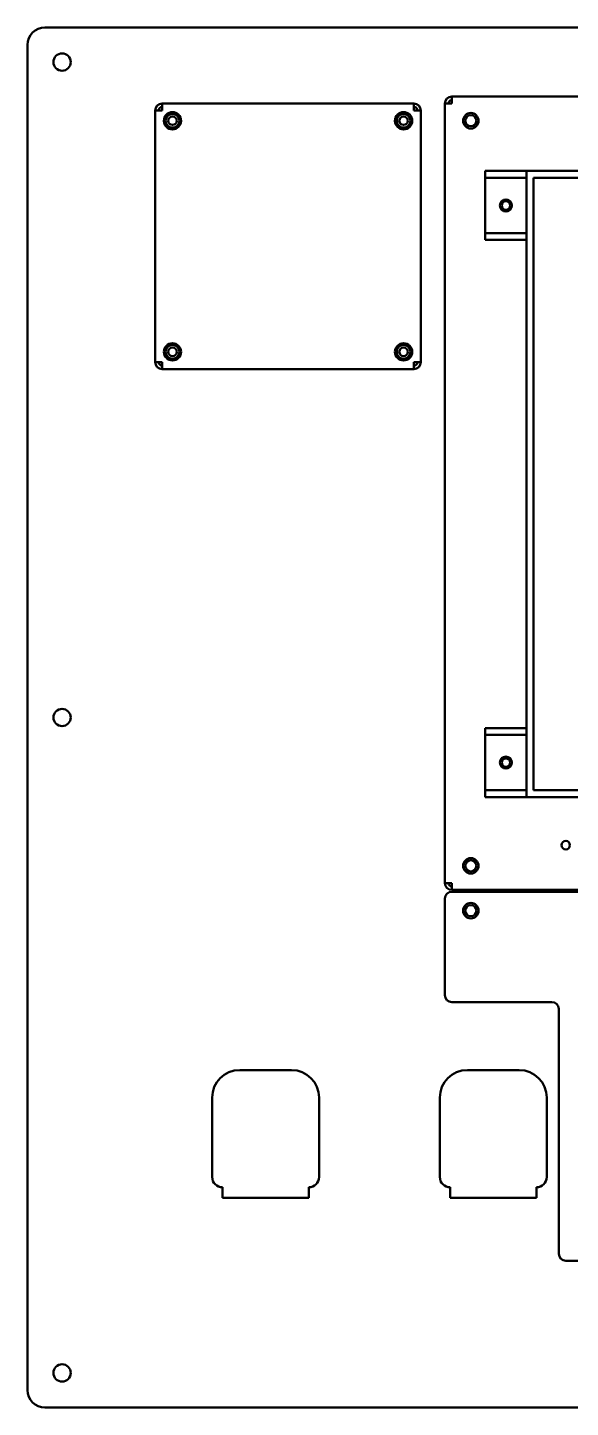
# Model space of a CAD drawing. Header units: millimetres. Extents: x 4735 to 8066, y 756 to 2595.
# Drawn here: x 5894.6 to 6051.9, y 1522.1 to 1922.1 of the extents above; entities that cross this region are included whole.
import ezdxf

# ---------------------------------------------------------------- set-up
doc = ezdxf.new("R2010")
doc.units = ezdxf.units.MM
doc.header["$LTSCALE"] = 1.8
doc.layers.add('외형선(ISO)', color=7, linetype='Continuous', lineweight=50)

msp = doc.modelspace()

# ---------------------------------------------------------------- linework, layer by layer
at = {"layer": '외형선(ISO)'}
for p, q in [((5899.566, 1922.087), (6339.566, 1922.087)), ((5894.566, 1527.087), (5894.566, 1917.087)), ((5933.566, 1900.087), (6006.566, 1900.087)), ((5933.566, 1900.087), (5933.566, 1898.087)), ((6006.566, 1898.087), (6006.566, 1900.087)), ((6015.566, 1674.087), (6015.566, 1900.087)), ((6017.566, 1900.087), (6015.566, 1900.087)), ((6017.566, 1902.087), (6322.566, 1902.087)), ((6017.566, 1902.087), (6017.566, 1900.087)), ((5933.566, 1898.087), (5931.566, 1898.087)), ((5931.566, 1825.087), (5931.566, 1898.087)), ((6008.566, 1898.087), (6006.566, 1898.087)), ((6008.566, 1898.087), (6008.566, 1825.087)), ((6027.236, 1880.519), (6039.236, 1880.519)), ((6027.236, 1880.519), (6027.236, 1878.519)), ((6039.236, 1880.519), (6274.236, 1880.519)), ((6039.236, 1699.019), (6039.236, 1880.519)), ((6027.236, 1878.519), (6027.236, 1862.519)), ((6027.236, 1878.519), (6039.236, 1878.519)), ((6041.236, 1878.519), (6041.236, 1701.019)), ((6272.236, 1878.519), (6041.236, 1878.519)), ((6039.236, 1862.519), (6027.236, 1862.519)), ((6027.236, 1862.519), (6027.236, 1860.519)), ((6039.236, 1860.519), (6027.236, 1860.519)), ((5931.566, 1825.087), (5933.566, 1825.087)), ((5933.566, 1825.087), (5933.566, 1823.087)), ((6006.566, 1823.087), (6006.566, 1825.087)), ((6006.566, 1825.087), (6008.566, 1825.087)), ((6006.566, 1823.087), (5933.566, 1823.087)), ((6027.236, 1719.019), (6039.236, 1719.019)), ((6027.236, 1719.019), (6027.236, 1717.019)), ((6027.236, 1717.019), (6039.236, 1717.019)), ((6027.236, 1717.019), (6027.236, 1701.019)), ((6039.236, 1701.019), (6027.236, 1701.019)), ((6027.236, 1701.019), (6027.236, 1699.019)), ((6041.236, 1701.019), (6210.882, 1701.019)), ((6039.236, 1699.019), (6027.236, 1699.019)), ((6212.236, 1699.019), (6039.236, 1699.019)), ((6015.566, 1674.087), (6017.566, 1674.087)), ((6017.566, 1674.087), (6017.566, 1672.087)), ((6322.566, 1672.087), (6017.566, 1672.087)), ((6015.566, 1669.587), (6015.566, 1641.587)), ((6322.566, 1671.587), (6017.566, 1671.587)), ((6017.566, 1639.587), (6046.566, 1639.587)), ((6048.566, 1637.587), (6048.566, 1566.587)), ((5956.066, 1619.887), (5971.066, 1619.887)), ((6022.066, 1619.887), (6037.066, 1619.887)), ((5948.066, 1588.887), (5948.066, 1611.887)), ((5979.066, 1611.887), (5979.066, 1588.887)), ((6014.066, 1588.887), (6014.066, 1611.887)), ((6045.066, 1611.887), (6045.066, 1588.887)), ((5951.066, 1585.887), (5951.066, 1582.887)), ((5976.066, 1585.887), (5976.066, 1582.887)), ((6017.066, 1585.887), (6017.066, 1582.887)), ((6042.066, 1585.887), (6042.066, 1582.887)), ((5951.066, 1582.887), (5976.066, 1582.887)), ((6017.066, 1582.887), (6042.066, 1582.887)), ((6050.566, 1564.587), (6252.566, 1564.587)), ((6339.566, 1522.087), (5899.566, 1522.087))]:
    msp.add_line(p, q, dxfattribs=at)
for centre, radius in [((5904.566, 1912.087), 2.5), ((5936.566, 1895.087), 2.5), ((5936.566, 1895.087), 2), ((5936.566, 1895.087), 1.23), ((6003.566, 1895.087), 2.5), ((6003.566, 1895.087), 2), ((6003.566, 1895.087), 1.23), ((6023.066, 1895.087), 2.25), ((6023.066, 1895.087), 1.621), ((6033.236, 1870.519), 1.75), ((6033.236, 1870.519), 1.23), ((5936.566, 1828.087), 2.5), ((5936.566, 1828.087), 2), ((5936.566, 1828.087), 1.23), ((6003.566, 1828.087), 2.5), ((6003.566, 1828.087), 2), ((6003.566, 1828.087), 1.23), ((5904.566, 1722.087), 2.5), ((6033.236, 1709.019), 1.75), ((6033.236, 1709.019), 1.23), ((6050.566, 1685.087), 1.23), ((6023.066, 1679.087), 2.25), ((6023.066, 1679.087), 1.621), ((6023.066, 1666.087), 2.25), ((6023.066, 1666.087), 1.621), ((5904.566, 1532.087), 2.5)]:
    msp.add_circle(centre, radius, dxfattribs=at)
for centre, radius, start, end in [((5899.566, 1917.087), 5, 90, 180), ((5933.566, 1898.087), 2, 90, 180), ((6006.566, 1898.087), 2, 0, 90), ((6017.566, 1900.087), 2, 90, 180), ((6017.566, 1900.087), 1, 90, 180), ((5933.566, 1898.087), 1, 90, 180), ((6006.566, 1898.087), 1, 0, 90), ((5933.566, 1825.087), 2, 180, 270), ((5933.566, 1825.087), 1, 180, 270), ((6006.566, 1825.087), 2, 270, 0), ((6006.566, 1825.087), 1, 270, 0), ((6017.566, 1674.087), 2, 180, 270), ((6017.566, 1674.087), 1, 180, 270), ((6017.566, 1669.587), 2, 90, 180), ((6017.566, 1641.587), 2, 180, 270), ((6046.566, 1637.587), 2, 0, 90), ((5956.066, 1611.887), 8, 90, 180), ((5971.066, 1611.887), 8, 0, 90), ((6022.066, 1611.887), 8, 90, 180), ((6037.066, 1611.887), 8, 0, 90), ((5951.066, 1588.887), 3, 180, 270), ((5976.066, 1588.887), 3, 270, 0), ((6017.066, 1588.887), 3, 180, 270), ((6042.066, 1588.887), 3, 270, 0), ((6050.566, 1566.587), 2, 180, 270), ((5899.566, 1527.087), 5, 180, 270)]:
    msp.add_arc(centre, radius, start, end, dxfattribs=at)

doc.saveas('drawing.dxf')
